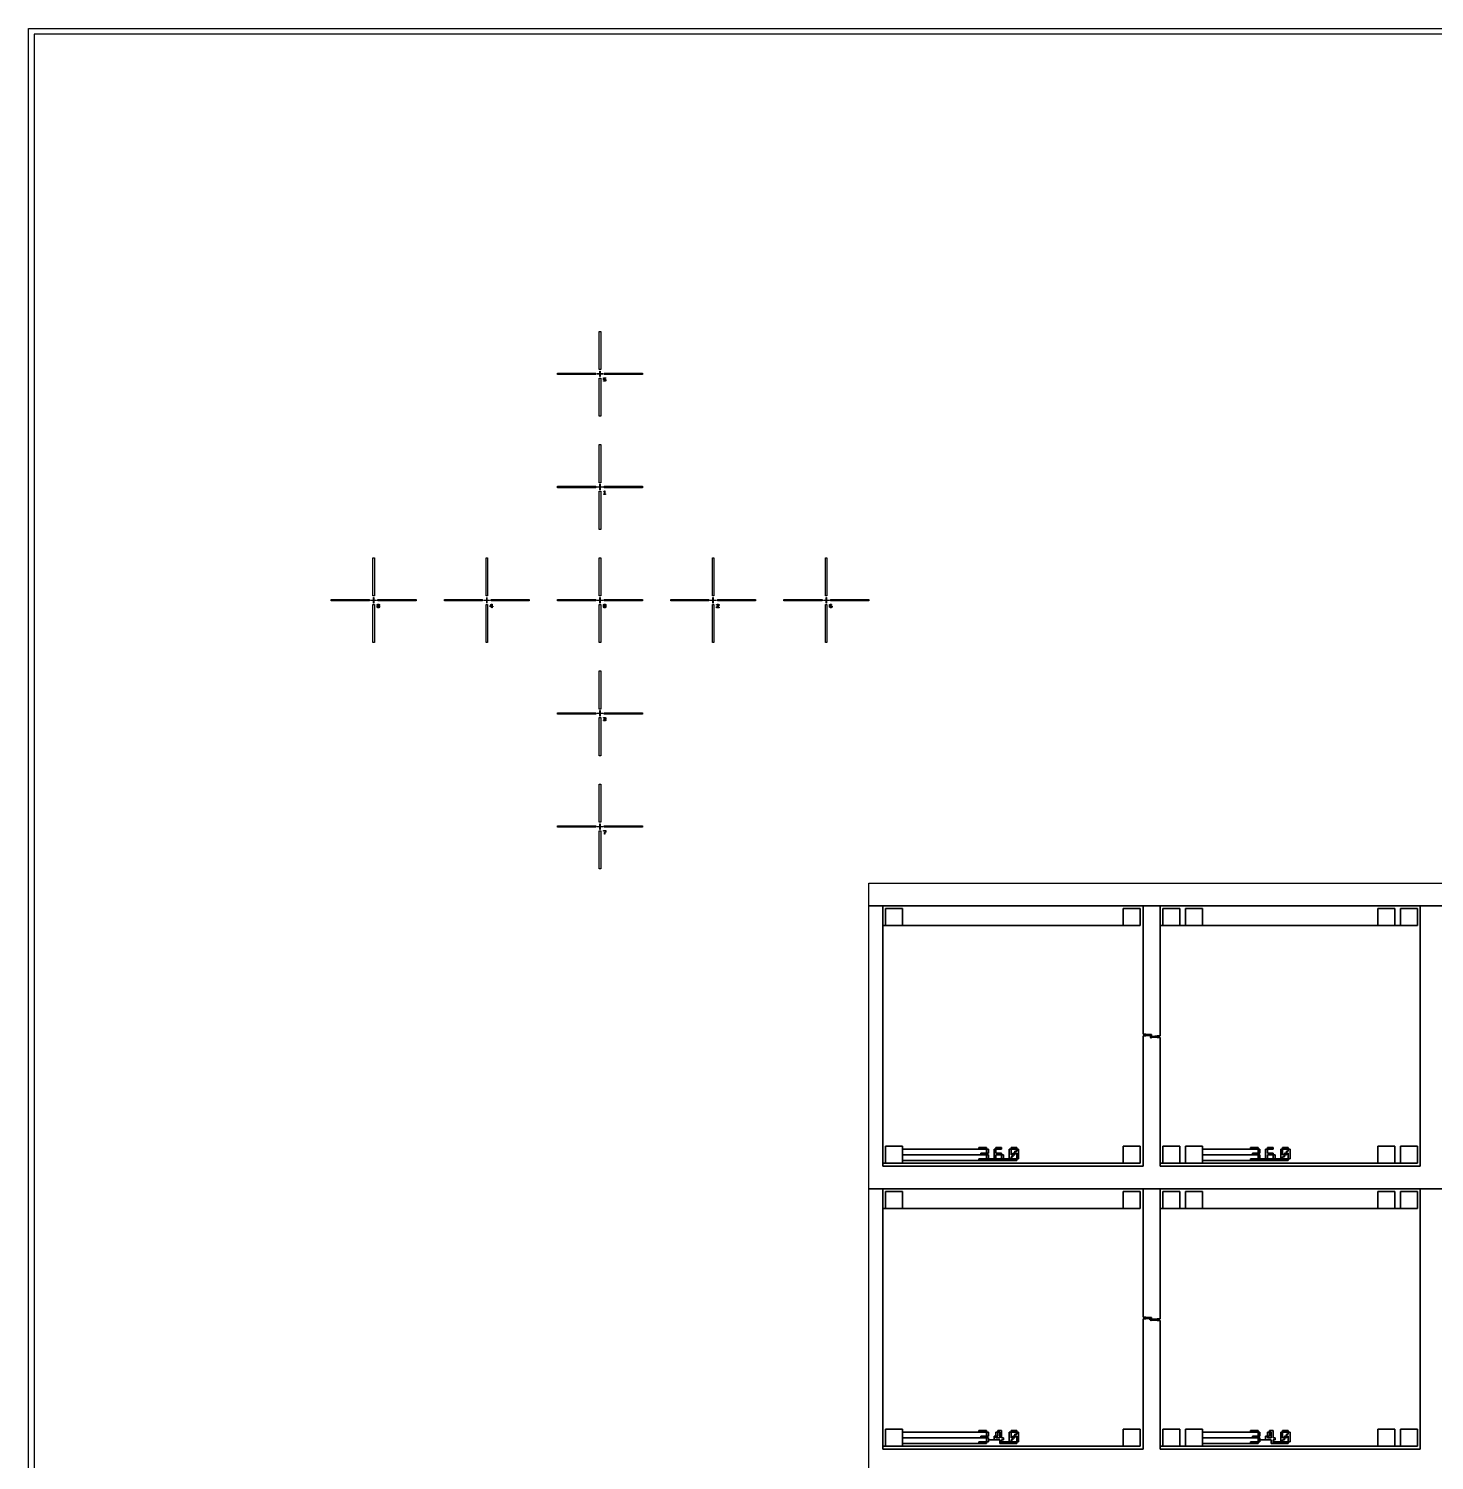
# Model space of a CAD drawing. Extents: x -10 to 10010, y -10 to 10010.
# Drawn here: x -10 to 2475, y 7480 to 10010 of the extents above; entities that cross this region are included whole.
import ezdxf

# ---------------------------------------------------------------- set-up
doc = ezdxf.new("R2010")
doc.units = 0
for name, color, linetype in [('L0D0', 1, 'CONTINUOUS'), ('L100D0', 9, 'CONTINUOUS'), ('L10D0', 8, 'CONTINUOUS'), ('L1D0', 2, 'CONTINUOUS'), ('L5D0', 4, 'CONTINUOUS'), ('L6D0', 5, 'CONTINUOUS'), ('L7D0', 6, 'CONTINUOUS'), ('L8D0', 7, 'CONTINUOUS')]:
    doc.layers.add(name, color=color, linetype=linetype)

msp = doc.modelspace()

# ---------------------------------------------------------------- linework, layer by layer
at = {"layer": 'L0D0'}
msp.add_lwpolyline([(-10, -10), (-10, 0), (0, 0), (10000, 0), (10000, 10000), (0, 10000), (0, 0), (-10, 0), (-10, 10010), (10010, 10010), (10010, -10)], close=True, dxfattribs=at)
at = {"layer": 'L100D0'}
for points in [[(8450, 8460), (1475, 8460), (1475, 8500), (8500, 8500)], [(8450, 7960), (1475, 7960), (1475, 8460), (1500, 8460), (1500, 8000), (1960, 8000), (1960, 8230), (1965, 8230), (1973, 8230.75), (1974.8, 8230.75), (1974.8, 8232.25), (1973, 8232.25), (1965, 8233), (1960, 8233), (1960, 8460), (1990, 8460), (1990, 8230), (1985, 8230), (1977, 8229.25), (1975.2, 8229.25), (1975.2, 8227.75), (1977, 8227.75), (1985, 8227), (1990, 8227), (1990, 8000), (2450, 8000), (2450, 8460), (2500, 8460)], [(1475, 7460), (1475, 7960), (1500, 7960), (1500, 7500), (1960, 7500), (1960, 7730), (1965, 7730), (1973, 7730.75), (1974.8, 7730.75), (1974.8, 7732.25), (1973, 7732.25), (1965, 7733), (1960, 7733), (1960, 7960), (1990, 7960), (1990, 7730), (1985, 7730), (1977, 7729.25), (1975.2, 7729.25), (1975.2, 7727.75), (1977, 7727.75), (1985, 7727), (1990, 7727), (1990, 7500), (2450, 7500), (2450, 7960), (2500, 7960)]]:
    msp.add_lwpolyline(points, dxfattribs=at)
for points in [[(1505, 8425), (1505, 8455), (1535, 8455), (1535, 8425)], [(1925, 8425), (1925, 8455), (1955, 8455), (1955, 8425)], [(1995, 8425), (1995, 8455), (2025, 8455), (2025, 8425)], [(2035, 8425), (2035, 8455), (2065, 8455), (2065, 8425)], [(2375, 8425), (2375, 8455), (2405, 8455), (2405, 8425)], [(2415, 8425), (2415, 8455), (2445, 8455), (2445, 8425)], [(1505, 8005), (1505, 8035), (1535, 8035), (1535, 8005)], [(1670, 8029.667), (1670, 8033), (1683.333, 8033), (1683.333, 8029.667)], [(1673.333, 8019.667), (1673.333, 8023), (1683.333, 8023), (1683.333, 8019.667)], [(1683.333, 8023), (1683.333, 8029.667), (1686.667, 8029.667), (1686.667, 8023)], [(1696.667, 8013), (1696.667, 8029.667), (1700, 8029.667), (1700, 8023), (1710, 8023), (1710, 8019.667), (1700, 8019.667), (1700, 8013)], [(1700, 8029.667), (1700, 8033), (1710, 8033), (1710, 8029.667)], [(1723.333, 8013), (1723.333, 8029.667), (1726.667, 8029.667), (1726.667, 8019.667), (1730, 8019.667), (1730, 8016.333), (1726.667, 8016.333), (1726.667, 8013)], [(1726.667, 8029.667), (1726.667, 8033), (1736.667, 8033), (1736.667, 8029.667)], [(1730, 8019.667), (1730, 8023), (1733.333, 8023), (1733.333, 8019.667)], [(1736.667, 8013), (1736.667, 8023), (1733.333, 8023), (1733.333, 8026.333), (1736.667, 8026.333), (1736.667, 8029.667), (1740, 8029.667), (1740, 8013)], [(1925, 8005), (1925, 8035), (1955, 8035), (1955, 8005)], [(1995, 8005), (1995, 8035), (2025, 8035), (2025, 8005)], [(2035, 8005), (2035, 8035), (2065, 8035), (2065, 8005)], [(2150, 8029.667), (2150, 8033), (2163.333, 8033), (2163.333, 8029.667)], [(2153.333, 8019.667), (2153.333, 8023), (2163.333, 8023), (2163.333, 8019.667)], [(2163.333, 8023), (2163.333, 8029.667), (2166.667, 8029.667), (2166.667, 8023)], [(2176.667, 8013), (2176.667, 8029.667), (2180, 8029.667), (2180, 8023), (2190, 8023), (2190, 8019.667), (2180, 8019.667), (2180, 8013)], [(2180, 8029.667), (2180, 8033), (2190, 8033), (2190, 8029.667)], [(2203.333, 8013), (2203.333, 8029.667), (2206.667, 8029.667), (2206.667, 8019.667), (2210, 8019.667), (2210, 8016.333), (2206.667, 8016.333), (2206.667, 8013)], [(2206.667, 8029.667), (2206.667, 8033), (2216.667, 8033), (2216.667, 8029.667)], [(2210, 8019.667), (2210, 8023), (2213.333, 8023), (2213.333, 8019.667)], [(2216.667, 8013), (2216.667, 8023), (2213.333, 8023), (2213.333, 8026.333), (2216.667, 8026.333), (2216.667, 8029.667), (2220, 8029.667), (2220, 8013)], [(2375, 8005), (2375, 8035), (2405, 8035), (2405, 8005)], [(2415, 8005), (2415, 8035), (2445, 8035), (2445, 8005)], [(1670, 8009.667), (1670, 8013), (1683.333, 8013), (1683.333, 8009.667)], [(1683.333, 8013), (1683.333, 8019.667), (1686.667, 8019.667), (1686.667, 8013)], [(1700, 8009.667), (1700, 8013), (1710, 8013), (1710, 8009.667)], [(1710, 8013), (1710, 8019.667), (1713.333, 8019.667), (1713.333, 8013)], [(1726.667, 8009.667), (1726.667, 8013), (1736.667, 8013), (1736.667, 8009.667)], [(2150, 8009.667), (2150, 8013), (2163.333, 8013), (2163.333, 8009.667)], [(2163.333, 8013), (2163.333, 8019.667), (2166.667, 8019.667), (2166.667, 8013)], [(2180, 8009.667), (2180, 8013), (2190, 8013), (2190, 8009.667)], [(2190, 8013), (2190, 8019.667), (2193.333, 8019.667), (2193.333, 8013)], [(2206.667, 8009.667), (2206.667, 8013), (2216.667, 8013), (2216.667, 8009.667)], [(1505, 7925), (1505, 7955), (1535, 7955), (1535, 7925)], [(1925, 7925), (1925, 7955), (1955, 7955), (1955, 7925)], [(1995, 7925), (1995, 7955), (2025, 7955), (2025, 7925)], [(2035, 7925), (2035, 7955), (2065, 7955), (2065, 7925)], [(2375, 7925), (2375, 7955), (2405, 7955), (2405, 7925)], [(2415, 7925), (2415, 7955), (2445, 7955), (2445, 7925)], [(1505, 7505), (1505, 7535), (1535, 7535), (1535, 7505)], [(1670, 7529.667), (1670, 7533), (1683.333, 7533), (1683.333, 7529.667)], [(1673.333, 7519.667), (1673.333, 7523), (1683.333, 7523), (1683.333, 7519.667)], [(1683.333, 7523), (1683.333, 7529.667), (1686.667, 7529.667), (1686.667, 7523)], [(1683.333, 7513), (1683.333, 7519.667), (1686.667, 7519.667), (1686.667, 7513)], [(1706.667, 7509.667), (1706.667, 7516.333), (1696.667, 7516.333), (1696.667, 7523), (1700, 7523), (1700, 7519.667), (1706.667, 7519.667), (1706.667, 7529.667), (1703.333, 7529.667), (1703.333, 7533), (1710, 7533), (1710, 7519.667), (1713.333, 7519.667), (1713.333, 7516.333), (1710, 7516.333), (1710, 7509.667)], [(1700, 7523), (1700, 7529.667), (1703.333, 7529.667), (1703.333, 7523)], [(1723.333, 7513), (1723.333, 7529.667), (1726.667, 7529.667), (1726.667, 7519.667), (1730, 7519.667), (1730, 7516.333), (1726.667, 7516.333), (1726.667, 7513)], [(1726.667, 7529.667), (1726.667, 7533), (1736.667, 7533), (1736.667, 7529.667)], [(1730, 7519.667), (1730, 7523), (1733.333, 7523), (1733.333, 7519.667)], [(1736.667, 7513), (1736.667, 7523), (1733.333, 7523), (1733.333, 7526.333), (1736.667, 7526.333), (1736.667, 7529.667), (1740, 7529.667), (1740, 7513)], [(1925, 7505), (1925, 7535), (1955, 7535), (1955, 7505)], [(1995, 7505), (1995, 7535), (2025, 7535), (2025, 7505)], [(2035, 7505), (2035, 7535), (2065, 7535), (2065, 7505)], [(2150, 7529.667), (2150, 7533), (2163.333, 7533), (2163.333, 7529.667)], [(2153.333, 7519.667), (2153.333, 7523), (2163.333, 7523), (2163.333, 7519.667)], [(2163.333, 7523), (2163.333, 7529.667), (2166.667, 7529.667), (2166.667, 7523)], [(2163.333, 7513), (2163.333, 7519.667), (2166.667, 7519.667), (2166.667, 7513)], [(2186.667, 7509.667), (2186.667, 7516.333), (2176.667, 7516.333), (2176.667, 7523), (2180, 7523), (2180, 7519.667), (2186.667, 7519.667), (2186.667, 7529.667), (2183.333, 7529.667), (2183.333, 7533), (2190, 7533), (2190, 7519.667), (2193.333, 7519.667), (2193.333, 7516.333), (2190, 7516.333), (2190, 7509.667)], [(2180, 7523), (2180, 7529.667), (2183.333, 7529.667), (2183.333, 7523)], [(2203.333, 7513), (2203.333, 7529.667), (2206.667, 7529.667), (2206.667, 7519.667), (2210, 7519.667), (2210, 7516.333), (2206.667, 7516.333), (2206.667, 7513)], [(2206.667, 7529.667), (2206.667, 7533), (2216.667, 7533), (2216.667, 7529.667)], [(2210, 7519.667), (2210, 7523), (2213.333, 7523), (2213.333, 7519.667)], [(2216.667, 7513), (2216.667, 7523), (2213.333, 7523), (2213.333, 7526.333), (2216.667, 7526.333), (2216.667, 7529.667), (2220, 7529.667), (2220, 7513)], [(2375, 7505), (2375, 7535), (2405, 7535), (2405, 7505)], [(2415, 7505), (2415, 7535), (2445, 7535), (2445, 7505)], [(1670, 7509.667), (1670, 7513), (1683.333, 7513), (1683.333, 7509.667)], [(1726.667, 7509.667), (1726.667, 7513), (1736.667, 7513), (1736.667, 7509.667)], [(2150, 7509.667), (2150, 7513), (2163.333, 7513), (2163.333, 7509.667)], [(2206.667, 7509.667), (2206.667, 7513), (2216.667, 7513), (2216.667, 7509.667)]]:
    msp.add_lwpolyline(points, close=True, dxfattribs=at)
at = {"layer": 'L10D0'}
msp.add_lwpolyline([(1475, 1475), (1475, 8500), (8500, 8500), (8500, 1475)], close=True, dxfattribs=at)
at = {"layer": 'L1D0'}
for points in [[(998.75, 9407.5), (998.75, 9475), (1001.25, 9475), (1001.25, 9407.5)], [(925, 9398.75), (925, 9401.25), (992.5, 9401.25), (992.5, 9398.75)], [(999.75, 9395), (999.75, 9399.75), (995, 9399.75), (995, 9400.25), (999.75, 9400.25), (999.75, 9405), (1000.25, 9405), (1000.25, 9400.25), (1005, 9400.25), (1005, 9399.75), (1000.25, 9399.75), (1000.25, 9395)], [(998.75, 9325), (998.75, 9392.5), (1001.25, 9392.5), (1001.25, 9325)], [(1006, 9389.444), (1006, 9390.333), (1006, 9391.222), (1006, 9392.111), (1006, 9393), (1006.889, 9393), (1007.778, 9393), (1008.667, 9393), (1009.556, 9393), (1010.444, 9393), (1010.444, 9392.111), (1009.556, 9392.111), (1008.667, 9392.111), (1007.778, 9392.111), (1006.889, 9392.111), (1006.889, 9391.222), (1006.889, 9390.333), (1007.778, 9390.333), (1008.667, 9390.333), (1009.556, 9390.333), (1009.556, 9389.444), (1008.667, 9389.444), (1007.778, 9389.444), (1006.889, 9389.444)], [(1006, 9386.778), (1006, 9387.667), (1006.889, 9387.667), (1007.778, 9387.667), (1008.667, 9387.667), (1009.556, 9387.667), (1009.556, 9386.778), (1008.667, 9386.778), (1007.778, 9386.778), (1006.889, 9386.778)], [(1007.5, 9398.75), (1007.5, 9401.25), (1075, 9401.25), (1075, 9398.75)], [(1009.556, 9387.667), (1009.556, 9388.556), (1009.556, 9389.444), (1010.444, 9389.444), (1010.444, 9388.556), (1010.444, 9387.667)], [(998.75, 9207.5), (998.75, 9275), (1001.25, 9275), (1001.25, 9207.5)], [(925, 9198.75), (925, 9201.25), (992.5, 9201.25), (992.5, 9198.75)], [(999.75, 9195), (999.75, 9199.75), (995, 9199.75), (995, 9200.25), (999.75, 9200.25), (999.75, 9205), (1000.25, 9205), (1000.25, 9200.25), (1005, 9200.25), (1005, 9199.75), (1000.25, 9199.75), (1000.25, 9195)], [(998.75, 9125), (998.75, 9192.5), (1001.25, 9192.5), (1001.25, 9125)], [(1006.889, 9186.778), (1006.889, 9187.667), (1007.778, 9187.667), (1007.778, 9188.556), (1007.778, 9189.444), (1007.778, 9190.333), (1007.778, 9191.222), (1006.889, 9191.222), (1006.889, 9192.111), (1007.778, 9192.111), (1007.778, 9193), (1008.667, 9193), (1008.667, 9192.111), (1008.667, 9191.222), (1008.667, 9190.333), (1008.667, 9189.444), (1008.667, 9188.556), (1008.667, 9187.667), (1009.556, 9187.667), (1009.556, 9186.778), (1008.667, 9186.778), (1007.778, 9186.778)], [(1007.5, 9198.75), (1007.5, 9201.25), (1075, 9201.25), (1075, 9198.75)], [(598.75, 9007.5), (598.75, 9075), (601.25, 9075), (601.25, 9007.5)], [(798.75, 9007.5), (798.75, 9075), (801.25, 9075), (801.25, 9007.5)], [(998.75, 9007.5), (998.75, 9075), (1001.25, 9075), (1001.25, 9007.5)], [(1198.75, 9007.5), (1198.75, 9075), (1201.25, 9075), (1201.25, 9007.5)], [(1398.75, 9007.5), (1398.75, 9075), (1401.25, 9075), (1401.25, 9007.5)], [(525, 8998.75), (525, 9001.25), (592.5, 9001.25), (592.5, 8998.75)], [(599.75, 8995), (599.75, 8999.75), (595, 8999.75), (595, 9000.25), (599.75, 9000.25), (599.75, 9005), (600.25, 9005), (600.25, 9000.25), (605, 9000.25), (605, 8999.75), (600.25, 8999.75), (600.25, 8995)], [(598.75, 8925), (598.75, 8992.5), (601.25, 8992.5), (601.25, 8925)], [(606, 8990.333), (606, 8991.222), (606, 8992.111), (606.889, 8992.111), (606.889, 8991.222), (606.889, 8990.333)], [(606, 8987.667), (606, 8988.556), (606, 8989.444), (606.889, 8989.444), (606.889, 8988.556), (606.889, 8987.667)], [(606.889, 8992.111), (606.889, 8993), (607.778, 8993), (608.667, 8993), (609.556, 8993), (609.556, 8992.111), (608.667, 8992.111), (607.778, 8992.111)], [(606.889, 8989.444), (606.889, 8990.333), (607.778, 8990.333), (608.667, 8990.333), (609.556, 8990.333), (609.556, 8989.444), (608.667, 8989.444), (607.778, 8989.444)], [(606.889, 8986.778), (606.889, 8987.667), (607.778, 8987.667), (608.667, 8987.667), (609.556, 8987.667), (609.556, 8986.778), (608.667, 8986.778), (607.778, 8986.778)], [(607.5, 8998.75), (607.5, 9001.25), (675, 9001.25), (675, 8998.75)], [(609.556, 8990.333), (609.556, 8991.222), (609.556, 8992.111), (610.444, 8992.111), (610.444, 8991.222), (610.444, 8990.333)], [(609.556, 8987.667), (609.556, 8988.556), (609.556, 8989.444), (610.444, 8989.444), (610.444, 8988.556), (610.444, 8987.667)], [(725, 8998.75), (725, 9001.25), (792.5, 9001.25), (792.5, 8998.75)], [(799.75, 8995), (799.75, 8999.75), (795, 8999.75), (795, 9000.25), (799.75, 9000.25), (799.75, 9005), (800.25, 9005), (800.25, 9000.25), (805, 9000.25), (805, 8999.75), (800.25, 8999.75), (800.25, 8995)], [(798.75, 8925), (798.75, 8992.5), (801.25, 8992.5), (801.25, 8925)], [(808.667, 8986.778), (808.667, 8987.667), (808.667, 8988.556), (807.778, 8988.556), (806.889, 8988.556), (806, 8988.556), (806, 8989.444), (806, 8990.333), (806.889, 8990.333), (806.889, 8989.444), (807.778, 8989.444), (808.667, 8989.444), (808.667, 8990.333), (808.667, 8991.222), (808.667, 8992.111), (807.778, 8992.111), (807.778, 8993), (808.667, 8993), (809.556, 8993), (809.556, 8992.111), (809.556, 8991.222), (809.556, 8990.333), (809.556, 8989.444), (810.444, 8989.444), (810.444, 8988.556), (809.556, 8988.556), (809.556, 8987.667), (809.556, 8986.778)], [(806.889, 8990.333), (806.889, 8991.222), (806.889, 8992.111), (807.778, 8992.111), (807.778, 8991.222), (807.778, 8990.333)], [(807.5, 8998.75), (807.5, 9001.25), (875, 9001.25), (875, 8998.75)], [(925, 8998.75), (925, 9001.25), (992.5, 9001.25), (992.5, 8998.75)], [(999.75, 8995), (999.75, 8999.75), (995, 8999.75), (995, 9000.25), (999.75, 9000.25), (999.75, 9005), (1000.25, 9005), (1000.25, 9000.25), (1005, 9000.25), (1005, 8999.75), (1000.25, 8999.75), (1000.25, 8995)], [(998.75, 8925), (998.75, 8992.5), (1001.25, 8992.5), (1001.25, 8925)], [(1006, 8987.667), (1006, 8988.556), (1006, 8989.444), (1006, 8990.333), (1006, 8991.222), (1006, 8992.111), (1006.889, 8992.111), (1006.889, 8991.222), (1006.889, 8990.333), (1006.889, 8989.444), (1007.778, 8989.444), (1007.778, 8988.556), (1006.889, 8988.556), (1006.889, 8987.667)], [(1006.889, 8992.111), (1006.889, 8993), (1007.778, 8993), (1008.667, 8993), (1009.556, 8993), (1009.556, 8992.111), (1008.667, 8992.111), (1007.778, 8992.111)], [(1006.889, 8986.778), (1006.889, 8987.667), (1007.778, 8987.667), (1008.667, 8987.667), (1009.556, 8987.667), (1009.556, 8986.778), (1008.667, 8986.778), (1007.778, 8986.778)], [(1007.5, 8998.75), (1007.5, 9001.25), (1075, 9001.25), (1075, 8998.75)], [(1007.778, 8989.444), (1007.778, 8990.333), (1008.667, 8990.333), (1008.667, 8989.444)], [(1009.556, 8987.667), (1009.556, 8988.556), (1009.556, 8989.444), (1009.556, 8990.333), (1008.667, 8990.333), (1008.667, 8991.222), (1009.556, 8991.222), (1009.556, 8992.111), (1010.444, 8992.111), (1010.444, 8991.222), (1010.444, 8990.333), (1010.444, 8989.444), (1010.444, 8988.556), (1010.444, 8987.667)], [(1125, 8998.75), (1125, 9001.25), (1192.5, 9001.25), (1192.5, 8998.75)], [(1199.75, 8995), (1199.75, 8999.75), (1195, 8999.75), (1195, 9000.25), (1199.75, 9000.25), (1199.75, 9005), (1200.25, 9005), (1200.25, 9000.25), (1205, 9000.25), (1205, 8999.75), (1200.25, 8999.75), (1200.25, 8995)], [(1198.75, 8925), (1198.75, 8992.5), (1201.25, 8992.5), (1201.25, 8925)], [(1206, 8991.222), (1206, 8992.111), (1206.889, 8992.111), (1206.889, 8991.222)], [(1206, 8986.778), (1206, 8987.667), (1206, 8988.556), (1206.889, 8988.556), (1206.889, 8987.667), (1207.778, 8987.667), (1208.667, 8987.667), (1209.556, 8987.667), (1210.444, 8987.667), (1210.444, 8986.778), (1209.556, 8986.778), (1208.667, 8986.778), (1207.778, 8986.778), (1206.889, 8986.778)], [(1206.889, 8992.111), (1206.889, 8993), (1207.778, 8993), (1208.667, 8993), (1209.556, 8993), (1209.556, 8992.111), (1208.667, 8992.111), (1207.778, 8992.111)], [(1206.889, 8988.556), (1206.889, 8989.444), (1207.778, 8989.444), (1208.667, 8989.444), (1208.667, 8988.556), (1207.778, 8988.556)], [(1207.5, 8998.75), (1207.5, 9001.25), (1275, 9001.25), (1275, 8998.75)], [(1208.667, 8989.444), (1208.667, 8990.333), (1209.556, 8990.333), (1209.556, 8989.444)], [(1209.556, 8990.333), (1209.556, 8991.222), (1209.556, 8992.111), (1210.444, 8992.111), (1210.444, 8991.222), (1210.444, 8990.333)], [(1325, 8998.75), (1325, 9001.25), (1392.5, 9001.25), (1392.5, 8998.75)], [(1399.75, 8995), (1399.75, 8999.75), (1395, 8999.75), (1395, 9000.25), (1399.75, 9000.25), (1399.75, 9005), (1400.25, 9005), (1400.25, 9000.25), (1405, 9000.25), (1405, 8999.75), (1400.25, 8999.75), (1400.25, 8995)], [(1398.75, 8925), (1398.75, 8992.5), (1401.25, 8992.5), (1401.25, 8925)], [(1406, 8987.667), (1406, 8988.556), (1406, 8989.444), (1406, 8990.333), (1406, 8991.222), (1406, 8992.111), (1406.889, 8992.111), (1406.889, 8991.222), (1406.889, 8990.333), (1407.778, 8990.333), (1408.667, 8990.333), (1409.556, 8990.333), (1409.556, 8989.444), (1408.667, 8989.444), (1407.778, 8989.444), (1406.889, 8989.444), (1406.889, 8988.556), (1406.889, 8987.667)], [(1406.889, 8992.111), (1406.889, 8993), (1407.778, 8993), (1408.667, 8993), (1409.556, 8993), (1409.556, 8992.111), (1408.667, 8992.111), (1407.778, 8992.111)], [(1406.889, 8986.778), (1406.889, 8987.667), (1407.778, 8987.667), (1408.667, 8987.667), (1409.556, 8987.667), (1409.556, 8986.778), (1408.667, 8986.778), (1407.778, 8986.778)], [(1407.5, 8998.75), (1407.5, 9001.25), (1475, 9001.25), (1475, 8998.75)], [(1409.556, 8987.667), (1409.556, 8988.556), (1409.556, 8989.444), (1410.444, 8989.444), (1410.444, 8988.556), (1410.444, 8987.667)], [(998.75, 8807.5), (998.75, 8875), (1001.25, 8875), (1001.25, 8807.5)], [(999.75, 8795), (999.75, 8799.75), (995, 8799.75), (995, 8800.25), (999.75, 8800.25), (999.75, 8805), (1000.25, 8805), (1000.25, 8800.25), (1005, 8800.25), (1005, 8799.75), (1000.25, 8799.75), (1000.25, 8795)], [(925, 8798.75), (925, 8801.25), (992.5, 8801.25), (992.5, 8798.75)], [(998.75, 8725), (998.75, 8792.5), (1001.25, 8792.5), (1001.25, 8725)], [(1006, 8792.111), (1006, 8793), (1006.889, 8793), (1007.778, 8793), (1008.667, 8793), (1009.556, 8793), (1009.556, 8792.111), (1008.667, 8792.111), (1007.778, 8792.111), (1006.889, 8792.111)], [(1006, 8786.778), (1006, 8787.667), (1006.889, 8787.667), (1007.778, 8787.667), (1008.667, 8787.667), (1009.556, 8787.667), (1009.556, 8786.778), (1008.667, 8786.778), (1007.778, 8786.778), (1006.889, 8786.778)], [(1006.889, 8789.444), (1006.889, 8790.333), (1007.778, 8790.333), (1008.667, 8790.333), (1009.556, 8790.333), (1009.556, 8789.444), (1008.667, 8789.444), (1007.778, 8789.444)], [(1007.5, 8798.75), (1007.5, 8801.25), (1075, 8801.25), (1075, 8798.75)], [(1009.556, 8790.333), (1009.556, 8791.222), (1009.556, 8792.111), (1010.444, 8792.111), (1010.444, 8791.222), (1010.444, 8790.333)], [(1009.556, 8787.667), (1009.556, 8788.556), (1009.556, 8789.444), (1010.444, 8789.444), (1010.444, 8788.556), (1010.444, 8787.667)], [(998.75, 8607.5), (998.75, 8675), (1001.25, 8675), (1001.25, 8607.5)], [(999.75, 8595), (999.75, 8599.75), (995, 8599.75), (995, 8600.25), (999.75, 8600.25), (999.75, 8605), (1000.25, 8605), (1000.25, 8600.25), (1005, 8600.25), (1005, 8599.75), (1000.25, 8599.75), (1000.25, 8595)], [(925, 8598.75), (925, 8601.25), (992.5, 8601.25), (992.5, 8598.75)], [(998.75, 8525), (998.75, 8592.5), (1001.25, 8592.5), (1001.25, 8525)], [(1009.556, 8590.333), (1009.556, 8591.222), (1009.556, 8592.111), (1008.667, 8592.111), (1007.778, 8592.111), (1006.889, 8592.111), (1006, 8592.111), (1006, 8593), (1006.889, 8593), (1007.778, 8593), (1008.667, 8593), (1009.556, 8593), (1010.444, 8593), (1010.444, 8592.111), (1010.444, 8591.222), (1010.444, 8590.333)], [(1007.5, 8598.75), (1007.5, 8601.25), (1075, 8601.25), (1075, 8598.75)], [(1007.778, 8586.778), (1007.778, 8587.667), (1007.778, 8588.556), (1007.778, 8589.444), (1008.667, 8589.444), (1008.667, 8588.556), (1008.667, 8587.667), (1008.667, 8586.778)], [(1008.667, 8589.444), (1008.667, 8590.333), (1009.556, 8590.333), (1009.556, 8589.444)]]:
    msp.add_lwpolyline(points, close=True, dxfattribs=at)
at = {"layer": 'L5D0'}
for points in [[(1500, 8000), (1500, 8005), (1505, 8005), (1535, 8005), (1925, 8005), (1955, 8005), (1955, 8035), (1925, 8035), (1925, 8005), (1535, 8005), (1535, 8009.667), (1670, 8009.667), (1683.333, 8009.667), (1700, 8009.667), (1710, 8009.667), (1726.667, 8009.667), (1736.667, 8009.667), (1736.667, 8013), (1726.667, 8013), (1726.667, 8009.667), (1710, 8009.667), (1710, 8013), (1700, 8013), (1700, 8009.667), (1683.333, 8009.667), (1683.333, 8013), (1686.667, 8013), (1696.667, 8013), (1700, 8013), (1710, 8013), (1713.333, 8013), (1723.333, 8013), (1726.667, 8013), (1726.667, 8016.333), (1730, 8016.333), (1730, 8019.667), (1726.667, 8019.667), (1730, 8019.667), (1733.333, 8019.667), (1733.333, 8023), (1736.667, 8023), (1736.667, 8013), (1740, 8013), (1740, 8029.667), (1736.667, 8029.667), (1736.667, 8026.333), (1733.333, 8026.333), (1733.333, 8023), (1730, 8023), (1730, 8019.667), (1726.667, 8019.667), (1726.667, 8029.667), (1736.667, 8029.667), (1736.667, 8033), (1726.667, 8033), (1726.667, 8029.667), (1723.333, 8029.667), (1723.333, 8013), (1713.333, 8013), (1713.333, 8019.667), (1710, 8019.667), (1710, 8013), (1700, 8013), (1700, 8019.667), (1710, 8019.667), (1710, 8023), (1700, 8023), (1700, 8029.667), (1710, 8029.667), (1710, 8033), (1700, 8033), (1700, 8029.667), (1696.667, 8029.667), (1696.667, 8013), (1686.667, 8013), (1686.667, 8019.667), (1683.333, 8019.667), (1683.333, 8013), (1670, 8013), (1670, 8009.667), (1535, 8009.667), (1535, 8019.667), (1673.333, 8019.667), (1683.333, 8019.667), (1683.333, 8023), (1686.667, 8023), (1686.667, 8029.667), (1683.333, 8029.667), (1683.333, 8023), (1673.333, 8023), (1673.333, 8019.667), (1535, 8019.667), (1535, 8029.667), (1670, 8029.667), (1683.333, 8029.667), (1683.333, 8033), (1670, 8033), (1670, 8029.667), (1535, 8029.667), (1535, 8035), (1505, 8035), (1505, 8005), (1500, 8005), (1500, 8425), (1505, 8425), (1535, 8425), (1925, 8425), (1955, 8425), (1955, 8455), (1925, 8455), (1925, 8425), (1535, 8425), (1535, 8455), (1505, 8455), (1505, 8425), (1500, 8425), (1500, 8460), (1960, 8460), (1960, 8233), (1965, 8233), (1973, 8232.25), (1974.8, 8232.25), (1974.8, 8230.75), (1973, 8230.75), (1965, 8230), (1960, 8230), (1960, 8000)], [(1990, 8000), (1990, 8005), (1995, 8005), (2025, 8005), (2035, 8005), (2065, 8005), (2375, 8005), (2405, 8005), (2415, 8005), (2445, 8005), (2445, 8035), (2415, 8035), (2415, 8005), (2405, 8005), (2405, 8035), (2375, 8035), (2375, 8005), (2065, 8005), (2065, 8009.667), (2150, 8009.667), (2163.333, 8009.667), (2180, 8009.667), (2190, 8009.667), (2206.667, 8009.667), (2216.667, 8009.667), (2216.667, 8013), (2206.667, 8013), (2206.667, 8009.667), (2190, 8009.667), (2190, 8013), (2180, 8013), (2180, 8009.667), (2163.333, 8009.667), (2163.333, 8013), (2166.667, 8013), (2176.667, 8013), (2180, 8013), (2190, 8013), (2193.333, 8013), (2203.333, 8013), (2206.667, 8013), (2206.667, 8016.333), (2210, 8016.333), (2210, 8019.667), (2206.667, 8019.667), (2210, 8019.667), (2213.333, 8019.667), (2213.333, 8023), (2216.667, 8023), (2216.667, 8013), (2220, 8013), (2220, 8029.667), (2216.667, 8029.667), (2216.667, 8026.333), (2213.333, 8026.333), (2213.333, 8023), (2210, 8023), (2210, 8019.667), (2206.667, 8019.667), (2206.667, 8029.667), (2216.667, 8029.667), (2216.667, 8033), (2206.667, 8033), (2206.667, 8029.667), (2203.333, 8029.667), (2203.333, 8013), (2193.333, 8013), (2193.333, 8019.667), (2190, 8019.667), (2190, 8013), (2180, 8013), (2180, 8019.667), (2190, 8019.667), (2190, 8023), (2180, 8023), (2180, 8029.667), (2190, 8029.667), (2190, 8033), (2180, 8033), (2180, 8029.667), (2176.667, 8029.667), (2176.667, 8013), (2166.667, 8013), (2166.667, 8019.667), (2163.333, 8019.667), (2163.333, 8013), (2150, 8013), (2150, 8009.667), (2065, 8009.667), (2065, 8019.667), (2153.333, 8019.667), (2163.333, 8019.667), (2163.333, 8023), (2166.667, 8023), (2166.667, 8029.667), (2163.333, 8029.667), (2163.333, 8023), (2153.333, 8023), (2153.333, 8019.667), (2065, 8019.667), (2065, 8029.667), (2150, 8029.667), (2163.333, 8029.667), (2163.333, 8033), (2150, 8033), (2150, 8029.667), (2065, 8029.667), (2065, 8035), (2035, 8035), (2035, 8005), (2025, 8005), (2025, 8035), (1995, 8035), (1995, 8005), (1990, 8005), (1990, 8227), (1985, 8227), (1977, 8227.75), (1975.2, 8227.75), (1975.2, 8229.25), (1977, 8229.25), (1985, 8230), (1990, 8230), (1990, 8425), (1995, 8425), (2025, 8425), (2035, 8425), (2065, 8425), (2375, 8425), (2405, 8425), (2415, 8425), (2445, 8425), (2445, 8455), (2415, 8455), (2415, 8425), (2405, 8425), (2405, 8455), (2375, 8455), (2375, 8425), (2065, 8425), (2065, 8455), (2035, 8455), (2035, 8425), (2025, 8425), (2025, 8455), (1995, 8455), (1995, 8425), (1990, 8425), (1990, 8460), (2450, 8460), (2450, 8000)], [(1500, 7500), (1500, 7505), (1505, 7505), (1535, 7505), (1925, 7505), (1955, 7505), (1955, 7535), (1925, 7535), (1925, 7505), (1535, 7505), (1535, 7509.667), (1670, 7509.667), (1683.333, 7509.667), (1683.333, 7513), (1686.667, 7513), (1686.667, 7516.333), (1696.667, 7516.333), (1706.667, 7516.333), (1706.667, 7509.667), (1710, 7509.667), (1726.667, 7509.667), (1736.667, 7509.667), (1736.667, 7513), (1726.667, 7513), (1726.667, 7509.667), (1710, 7509.667), (1710, 7513), (1723.333, 7513), (1726.667, 7513), (1726.667, 7516.333), (1730, 7516.333), (1730, 7519.667), (1726.667, 7519.667), (1730, 7519.667), (1733.333, 7519.667), (1733.333, 7523), (1736.667, 7523), (1736.667, 7513), (1740, 7513), (1740, 7529.667), (1736.667, 7529.667), (1736.667, 7526.333), (1733.333, 7526.333), (1733.333, 7523), (1730, 7523), (1730, 7519.667), (1726.667, 7519.667), (1726.667, 7529.667), (1736.667, 7529.667), (1736.667, 7533), (1726.667, 7533), (1726.667, 7529.667), (1723.333, 7529.667), (1723.333, 7513), (1710, 7513), (1710, 7516.333), (1713.333, 7516.333), (1713.333, 7519.667), (1710, 7519.667), (1710, 7533), (1703.333, 7533), (1703.333, 7529.667), (1706.667, 7529.667), (1706.667, 7519.667), (1700, 7519.667), (1700, 7523), (1703.333, 7523), (1703.333, 7529.667), (1700, 7529.667), (1700, 7523), (1696.667, 7523), (1696.667, 7516.333), (1686.667, 7516.333), (1686.667, 7519.667), (1683.333, 7519.667), (1683.333, 7513), (1670, 7513), (1670, 7509.667), (1535, 7509.667), (1535, 7519.667), (1673.333, 7519.667), (1683.333, 7519.667), (1683.333, 7523), (1686.667, 7523), (1686.667, 7529.667), (1683.333, 7529.667), (1683.333, 7523), (1673.333, 7523), (1673.333, 7519.667), (1535, 7519.667), (1535, 7529.667), (1670, 7529.667), (1683.333, 7529.667), (1683.333, 7533), (1670, 7533), (1670, 7529.667), (1535, 7529.667), (1535, 7535), (1505, 7535), (1505, 7505), (1500, 7505), (1500, 7925), (1505, 7925), (1535, 7925), (1925, 7925), (1955, 7925), (1955, 7955), (1925, 7955), (1925, 7925), (1535, 7925), (1535, 7955), (1505, 7955), (1505, 7925), (1500, 7925), (1500, 7960), (1960, 7960), (1960, 7733), (1965, 7733), (1973, 7732.25), (1974.8, 7732.25), (1974.8, 7730.75), (1973, 7730.75), (1965, 7730), (1960, 7730), (1960, 7500)], [(1990, 7500), (1990, 7505), (1995, 7505), (2025, 7505), (2035, 7505), (2065, 7505), (2375, 7505), (2405, 7505), (2415, 7505), (2445, 7505), (2445, 7535), (2415, 7535), (2415, 7505), (2405, 7505), (2405, 7535), (2375, 7535), (2375, 7505), (2065, 7505), (2065, 7509.667), (2150, 7509.667), (2163.333, 7509.667), (2163.333, 7513), (2166.667, 7513), (2166.667, 7516.333), (2176.667, 7516.333), (2186.667, 7516.333), (2186.667, 7509.667), (2190, 7509.667), (2206.667, 7509.667), (2216.667, 7509.667), (2216.667, 7513), (2206.667, 7513), (2206.667, 7509.667), (2190, 7509.667), (2190, 7513), (2203.333, 7513), (2206.667, 7513), (2206.667, 7516.333), (2210, 7516.333), (2210, 7519.667), (2206.667, 7519.667), (2210, 7519.667), (2213.333, 7519.667), (2213.333, 7523), (2216.667, 7523), (2216.667, 7513), (2220, 7513), (2220, 7529.667), (2216.667, 7529.667), (2216.667, 7526.333), (2213.333, 7526.333), (2213.333, 7523), (2210, 7523), (2210, 7519.667), (2206.667, 7519.667), (2206.667, 7529.667), (2216.667, 7529.667), (2216.667, 7533), (2206.667, 7533), (2206.667, 7529.667), (2203.333, 7529.667), (2203.333, 7513), (2190, 7513), (2190, 7516.333), (2193.333, 7516.333), (2193.333, 7519.667), (2190, 7519.667), (2190, 7533), (2183.333, 7533), (2183.333, 7529.667), (2186.667, 7529.667), (2186.667, 7519.667), (2180, 7519.667), (2180, 7523), (2183.333, 7523), (2183.333, 7529.667), (2180, 7529.667), (2180, 7523), (2176.667, 7523), (2176.667, 7516.333), (2166.667, 7516.333), (2166.667, 7519.667), (2163.333, 7519.667), (2163.333, 7513), (2150, 7513), (2150, 7509.667), (2065, 7509.667), (2065, 7519.667), (2153.333, 7519.667), (2163.333, 7519.667), (2163.333, 7523), (2166.667, 7523), (2166.667, 7529.667), (2163.333, 7529.667), (2163.333, 7523), (2153.333, 7523), (2153.333, 7519.667), (2065, 7519.667), (2065, 7529.667), (2150, 7529.667), (2163.333, 7529.667), (2163.333, 7533), (2150, 7533), (2150, 7529.667), (2065, 7529.667), (2065, 7535), (2035, 7535), (2035, 7505), (2025, 7505), (2025, 7535), (1995, 7535), (1995, 7505), (1990, 7505), (1990, 7727), (1985, 7727), (1977, 7727.75), (1975.2, 7727.75), (1975.2, 7729.25), (1977, 7729.25), (1985, 7730), (1990, 7730), (1990, 7925), (1995, 7925), (2025, 7925), (2035, 7925), (2065, 7925), (2375, 7925), (2405, 7925), (2415, 7925), (2445, 7925), (2445, 7955), (2415, 7955), (2415, 7925), (2405, 7925), (2405, 7955), (2375, 7955), (2375, 7925), (2065, 7925), (2065, 7955), (2035, 7955), (2035, 7925), (2025, 7925), (2025, 7955), (1995, 7955), (1995, 7925), (1990, 7925), (1990, 7960), (2450, 7960), (2450, 7500)]]:
    msp.add_lwpolyline(points, close=True, dxfattribs=at)
at = {"layer": 'L6D0'}
for points in [[(1973.72, 8226.35), (1973.72, 8228.35), (1971.72, 8228.35), (1971.72, 8228.71), (1973.72, 8228.71), (1973.72, 8231.55), (1974.08, 8231.55), (1974.08, 8228.71), (1976.02, 8228.71), (1976.02, 8228.35), (1974.08, 8228.35), (1974.08, 8226.35)], [(1973.73, 7726.35), (1973.73, 7728.35), (1971.73, 7728.35), (1971.73, 7728.69), (1973.73, 7728.69), (1973.73, 7731.55), (1974.07, 7731.55), (1974.07, 7728.69), (1976.03, 7728.69), (1976.03, 7728.35), (1974.07, 7728.35), (1974.07, 7726.35)]]:
    msp.add_lwpolyline(points, close=True, dxfattribs=at)
at = {"layer": 'L7D0'}
for points in [[(1973.72, 8231.55), (1973.72, 8232.25), (1974.08, 8232.25), (1974.08, 8231.55)], [(1976.02, 8228.35), (1976.02, 8228.71), (1976.72, 8228.71), (1976.72, 8228.35)], [(1973.73, 7731.55), (1973.73, 7732.25), (1974.07, 7732.25), (1974.07, 7731.55)], [(1976.03, 7728.35), (1976.03, 7728.69), (1976.73, 7728.69), (1976.73, 7728.35)]]:
    msp.add_lwpolyline(points, close=True, dxfattribs=at)
at = {"layer": 'L8D0'}
for points in [[(1973.3, 8230), (1973.3, 8232.25), (1974.4, 8232.25), (1974.4, 8230)], [(1974.75, 8227.95), (1974.75, 8229.05), (1977, 8229.05), (1977, 8227.95)], [(1973.3, 7730), (1973.3, 7732.25), (1974.4, 7732.25), (1974.4, 7730)], [(1974.75, 7727.95), (1974.75, 7729.05), (1977, 7729.05), (1977, 7727.95)]]:
    msp.add_lwpolyline(points, close=True, dxfattribs=at)

doc.saveas('drawing.dxf')
